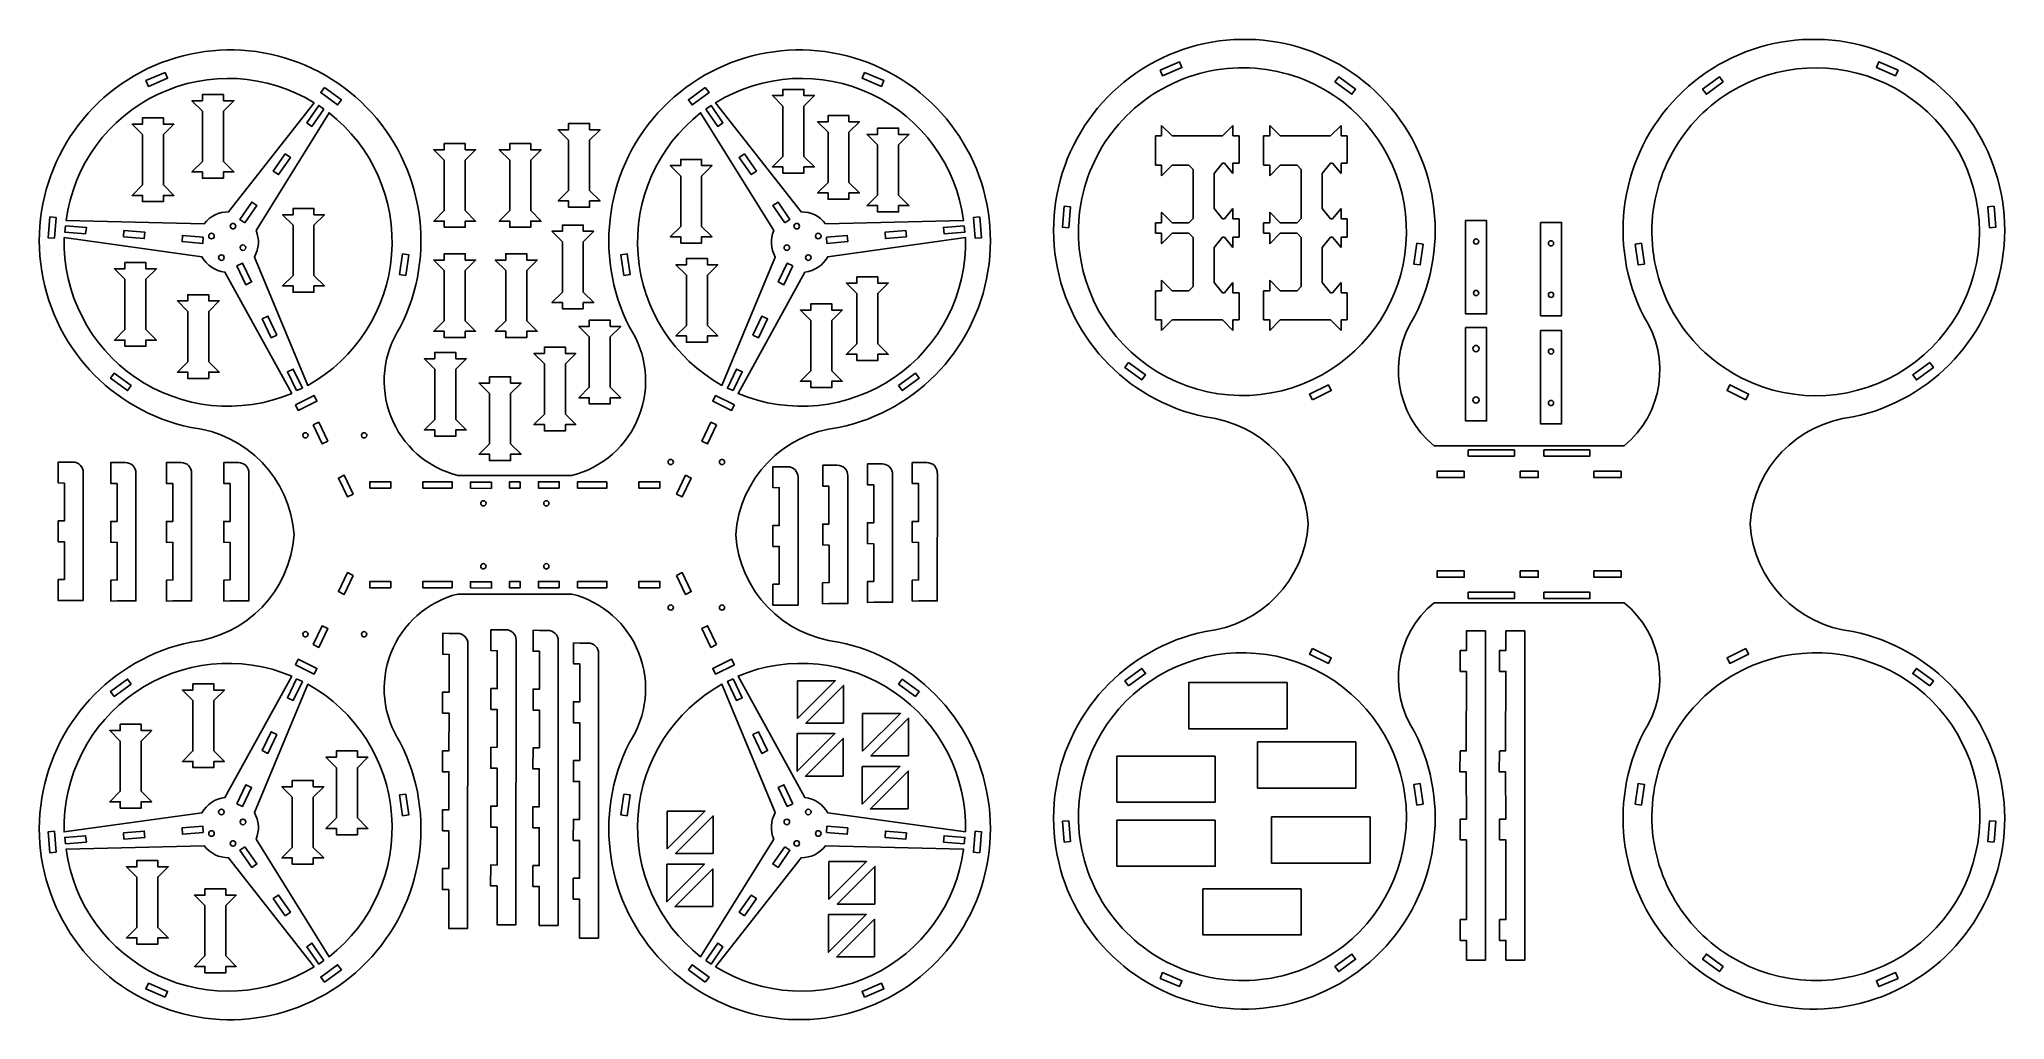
# Model space of a CAD drawing. Header units: millimetres. Extents: x 10247 to 11186, y 4990 to 5458.
import ezdxf

# ---------------------------------------------------------------- set-up
doc = ezdxf.new("R2010")
doc.units = ezdxf.units.MM

msp = doc.modelspace()

# ---------------------------------------------------------------- linework, layer by layer
for p, q in [((10783.41, 5411.64), (10783.41, 5416.64)), ((10783.41, 5416.64), (10788.41, 5411.64)), ((10817.41, 5416.64), (10812.41, 5411.64)), ((10817.41, 5411.64), (10817.41, 5416.64)), ((10835.07, 5411.64), (10835.07, 5416.64)), ((10835.07, 5416.64), (10840.07, 5411.64)), ((10869.07, 5416.64), (10864.07, 5411.64)), ((10869.07, 5411.64), (10869.07, 5416.64)), ((10780.41, 5397.68), (10780.41, 5411.64)), ((10780.41, 5411.64), (10780.41, 5398.68)), ((10780.41, 5411.64), (10783.41, 5411.64)), ((10788.41, 5411.64), (10812.41, 5411.64)), ((10817.41, 5411.64), (10820.41, 5411.64)), ((10820.41, 5411.64), (10820.41, 5398.68)), ((10832.07, 5397.68), (10832.07, 5411.64)), ((10832.07, 5411.64), (10832.07, 5398.68)), ((10832.07, 5411.64), (10835.07, 5411.64)), ((10840.07, 5411.64), (10864.07, 5411.64)), ((10869.07, 5411.64), (10872.07, 5411.64)), ((10872.07, 5411.64), (10872.07, 5398.68)), ((10780.41, 5397.68), (10783.41, 5397.68)), ((10783.41, 5397.68), (10783.41, 5392.68)), ((10783.41, 5392.68), (10788.41, 5397.68)), ((10796.41, 5397.68), (10788.41, 5397.68)), ((10798.41, 5395.68), (10796.41, 5397.68)), ((10812.41, 5398.68), (10808.46, 5393.73)), ((10812.41, 5398.68), (10813.41, 5398.68)), ((10817.41, 5393.68), (10813.41, 5398.68)), ((10817.41, 5398.68), (10820.41, 5398.68)), ((10817.41, 5398.68), (10817.41, 5393.68)), ((10832.07, 5397.68), (10835.07, 5397.68)), ((10835.07, 5397.68), (10835.07, 5392.68)), ((10835.07, 5392.68), (10840.07, 5397.68)), ((10848.07, 5397.68), (10840.07, 5397.68)), ((10850.07, 5395.68), (10848.07, 5397.68)), ((10864.07, 5398.68), (10860.12, 5393.73)), ((10864.07, 5398.68), (10865.07, 5398.68)), ((10869.07, 5393.68), (10865.07, 5398.68)), ((10869.07, 5398.68), (10872.07, 5398.68)), ((10869.07, 5398.68), (10869.07, 5393.68)), ((10798.41, 5372.21), (10798.41, 5395.68)), ((10808.46, 5393.73), (10808.46, 5376.98)), ((10850.07, 5372.21), (10850.07, 5395.68)), ((10860.12, 5393.73), (10860.12, 5376.98)), ((10252.45, 5373.01), (10255.44, 5372.76)), ((10696.35, 5373.01), (10693.37, 5372.76)), ((10739.84, 5377.81), (10736.85, 5378.06)), ((10780.41, 5365.21), (10780.41, 5370.21)), ((10780.41, 5370.21), (10783.41, 5370.21)), ((10783.41, 5370.21), (10783.41, 5375.21)), ((10783.41, 5375.21), (10788.41, 5370.21)), ((10788.41, 5370.21), (10796.41, 5370.21)), ((10796.41, 5370.21), (10798.41, 5372.21)), ((10808.46, 5376.98), (10812.41, 5372.03)), ((10813.41, 5372.03), (10812.41, 5372.03)), ((10817.41, 5377.03), (10813.41, 5372.03)), ((10817.41, 5372.03), (10817.41, 5377.03)), ((10817.41, 5372.03), (10820.41, 5372.03)), ((10820.41, 5372.03), (10820.41, 5363.38)), ((10832.07, 5365.21), (10832.07, 5370.21)), ((10832.07, 5370.21), (10835.07, 5370.21)), ((10835.07, 5370.21), (10835.07, 5375.21)), ((10835.07, 5375.21), (10840.07, 5370.21)), ((10840.07, 5370.21), (10848.07, 5370.21)), ((10848.07, 5370.21), (10850.07, 5372.21)), ((10860.12, 5376.98), (10864.07, 5372.03)), ((10865.07, 5372.03), (10864.07, 5372.03)), ((10869.07, 5377.03), (10865.07, 5372.03)), ((10869.07, 5372.03), (10869.07, 5377.03)), ((10869.07, 5372.03), (10872.07, 5372.03)), ((10872.07, 5372.03), (10872.07, 5363.38)), ((11180.76, 5378.06), (11177.77, 5377.81)), ((10780.41, 5365.21), (10783.41, 5365.21)), ((10783.41, 5365.21), (10783.41, 5360.21)), ((10783.41, 5360.21), (10788.41, 5365.21)), ((10796.41, 5365.21), (10788.41, 5365.21)), ((10798.41, 5363.21), (10796.41, 5365.21)), ((10798.41, 5339.73), (10798.41, 5363.21)), ((10798.41, 5363.21), (10798.41, 5363.21)), ((10798.41, 5363.21), (10798.41, 5363.21)), ((10812.41, 5363.38), (10808.46, 5358.43)), ((10812.41, 5363.38), (10813.41, 5363.38)), ((10817.41, 5358.38), (10813.41, 5363.38)), ((10817.41, 5363.38), (10820.41, 5363.38)), ((10817.41, 5363.38), (10817.41, 5358.38)), ((10832.07, 5365.21), (10835.07, 5365.21)), ((10835.07, 5365.21), (10835.07, 5360.21)), ((10835.07, 5360.21), (10840.07, 5365.21)), ((10848.07, 5365.21), (10840.07, 5365.21)), ((10850.07, 5363.21), (10848.07, 5365.21)), ((10850.07, 5339.73), (10850.07, 5363.21)), ((10850.07, 5363.21), (10850.07, 5363.21)), ((10850.07, 5363.21), (10850.07, 5363.21)), ((10864.07, 5363.38), (10860.12, 5358.43)), ((10864.07, 5363.38), (10865.07, 5363.38)), ((10869.07, 5358.38), (10865.07, 5363.38)), ((10869.07, 5363.38), (10872.07, 5363.38)), ((10869.07, 5363.38), (10869.07, 5358.38)), ((10808.46, 5358.43), (10808.46, 5341.68)), ((10860.12, 5358.43), (10860.12, 5341.68)), ((10783.41, 5337.73), (10783.41, 5342.73)), ((10783.41, 5342.73), (10788.41, 5337.73)), ((10808.46, 5341.68), (10812.41, 5336.73)), ((10817.41, 5341.73), (10813.41, 5336.73)), ((10817.41, 5336.73), (10817.41, 5341.73)), ((10835.07, 5337.73), (10835.07, 5342.73)), ((10835.07, 5342.73), (10840.07, 5337.73)), ((10860.12, 5341.68), (10864.07, 5336.73)), ((10869.07, 5341.73), (10865.07, 5336.73)), ((10869.07, 5336.73), (10869.07, 5341.73)), ((10780.41, 5336.73), (10780.41, 5337.73)), ((10780.41, 5337.73), (10783.41, 5337.73)), ((10780.41, 5323.77), (10780.41, 5336.73)), ((10788.41, 5337.73), (10796.41, 5337.73)), ((10796.41, 5337.73), (10798.41, 5339.73)), ((10813.41, 5336.73), (10812.41, 5336.73)), ((10817.41, 5336.73), (10820.41, 5336.73)), ((10820.41, 5336.73), (10820.41, 5323.77)), ((10832.07, 5336.73), (10832.07, 5337.73)), ((10832.07, 5337.73), (10835.07, 5337.73)), ((10832.07, 5323.77), (10832.07, 5336.73)), ((10840.07, 5337.73), (10848.07, 5337.73)), ((10848.07, 5337.73), (10850.07, 5339.73)), ((10865.07, 5336.73), (10864.07, 5336.73)), ((10869.07, 5336.73), (10872.07, 5336.73)), ((10872.07, 5336.73), (10872.07, 5323.77)), ((10780.41, 5323.77), (10783.41, 5323.77)), ((10783.41, 5323.77), (10783.41, 5318.77)), ((10783.41, 5318.77), (10788.41, 5323.77)), ((10812.41, 5323.77), (10788.41, 5323.77)), ((10817.41, 5318.77), (10812.41, 5323.77)), ((10817.41, 5323.77), (10820.41, 5323.77)), ((10817.41, 5323.77), (10817.41, 5318.77)), ((10832.07, 5323.77), (10835.07, 5323.77)), ((10835.07, 5323.77), (10835.07, 5318.77)), ((10835.07, 5318.77), (10840.07, 5323.77)), ((10864.07, 5323.77), (10840.07, 5323.77)), ((10869.07, 5318.77), (10864.07, 5323.77)), ((10869.07, 5323.77), (10872.07, 5323.77)), ((10869.07, 5323.77), (10869.07, 5318.77)), ((10533.75, 5243.5), (10533.75, 5243.5)), ((10927.94, 5203.96), (10914.98, 5203.96)), ((10914.98, 5203.96), (10914.98, 5200.96)), ((10914.98, 5203.96), (10927.94, 5203.96)), ((10914.98, 5200.96), (10927.94, 5200.96)), ((10927.94, 5203.96), (10927.94, 5200.96)), ((10447.33, 5192.91), (10447.33, 5192.91)), ((10533.75, 5195.91), (10533.75, 5195.91)), ((10252.45, 5069.4), (10255.44, 5069.65)), ((10696.35, 5069.4), (10693.37, 5069.65)), ((10736.85, 5074.45), (10739.84, 5074.71)), ((11180.76, 5074.45), (11177.77, 5074.71)), ((10926, 5037.49), (10926, 5037.49)), ((10944.8, 5037.49), (10944.8, 5037.49))]:
    msp.add_line(p, q)
for points in [[(10913.49, 5188.76, 0.383378), (10904.15, 5127.15, -2.952007), (10804.28, 5175.06, 0.363445), (10853.42, 5226.26, 0.363445), (10804.28, 5277.46, -2.952007), (10904.15, 5325.37, 0.383378), (10913.49, 5263.76), (10929.86, 5263.76), (11004.33, 5263.76, 0.383378), (11013.67, 5325.37, -2.952054), (11113.54, 5277.46, 0.363439), (11064.4, 5226.26, 0.363439), (11113.54, 5175.06, -2.952054), (11013.67, 5127.15, 0.383378), (11004.33, 5188.76)], [(10268.4, 5250.92, 0.428458), (10263.4, 5255.92), (10259.4, 5255.92), (10256.4, 5255.95), (10256.4, 5245.95), (10259.41, 5245.92), (10259.41, 5227.83), (10256.4, 5227.86), (10256.4, 5217.86), (10259.45, 5217.83), (10259.45, 5199.87), (10256.4, 5199.78), (10256.4, 5189.78), (10259.4, 5189.87), (10268.4, 5189.87), (10268.4, 5250.92)], [(10293.52, 5250.66, 0.428458), (10288.52, 5255.66), (10284.52, 5255.66), (10281.52, 5255.7), (10281.52, 5245.7), (10284.53, 5245.66), (10284.53, 5227.58), (10281.52, 5227.61), (10281.52, 5217.61), (10284.57, 5217.58), (10284.57, 5199.62), (10281.52, 5199.53), (10281.52, 5189.53), (10284.52, 5189.62), (10293.52, 5189.62), (10293.52, 5250.66)], [(10320.12, 5250.66, 0.428458), (10315.12, 5255.66), (10311.12, 5255.66), (10308.12, 5255.7), (10308.12, 5245.7), (10311.13, 5245.66), (10311.13, 5227.58), (10308.12, 5227.61), (10308.12, 5217.61), (10311.17, 5217.58), (10311.17, 5199.62), (10308.12, 5199.53), (10308.12, 5189.53), (10311.11, 5189.62), (10320.11, 5189.62), (10320.12, 5250.66)], [(10347.45, 5250.66, 0.428458), (10342.46, 5255.66), (10338.46, 5255.66), (10335.46, 5255.7), (10335.46, 5245.7), (10338.46, 5245.66), (10338.46, 5227.58), (10335.45, 5227.61), (10335.45, 5217.61), (10338.51, 5217.58), (10338.51, 5199.62), (10335.45, 5199.53), (10335.45, 5189.53), (10338.45, 5189.62), (10347.45, 5189.62), (10347.46, 5250.66)], [(10609.73, 5248.7, 0.428458), (10604.73, 5253.7), (10600.73, 5253.7), (10597.73, 5253.73), (10597.73, 5243.73), (10600.74, 5243.7), (10600.74, 5225.62), (10597.73, 5225.65), (10597.73, 5215.65), (10600.78, 5215.62), (10600.78, 5197.65), (10597.73, 5197.56), (10597.73, 5187.56), (10600.73, 5187.65), (10609.73, 5187.65), (10609.73, 5248.7)], [(10633.5, 5249.4, 0.428458), (10628.51, 5254.4), (10624.51, 5254.4), (10621.51, 5254.43), (10621.51, 5244.43), (10624.52, 5244.4), (10624.52, 5226.32), (10621.51, 5226.35), (10621.51, 5216.35), (10624.56, 5216.32), (10624.56, 5198.35), (10621.5, 5198.26), (10621.5, 5188.26), (10624.5, 5188.35), (10633.5, 5188.35), (10633.51, 5249.4)], [(10654.87, 5250.03, 0.428458), (10649.87, 5255.03), (10645.87, 5255.03), (10642.87, 5255.06), (10642.87, 5245.06), (10645.88, 5245.03), (10645.88, 5226.95), (10642.87, 5226.98), (10642.87, 5216.98), (10645.92, 5216.95), (10645.92, 5198.98), (10642.87, 5198.89), (10642.87, 5188.89), (10645.87, 5188.98), (10654.87, 5188.98), (10654.87, 5250.03)], [(10676.27, 5250.66, 0.428458), (10671.28, 5255.66), (10667.28, 5255.66), (10664.28, 5255.7), (10664.28, 5245.7), (10667.29, 5245.66), (10667.29, 5227.58), (10664.28, 5227.61), (10664.28, 5217.61), (10667.33, 5217.58), (10667.33, 5199.62), (10664.27, 5199.53), (10664.27, 5189.53), (10667.27, 5189.62), (10676.27, 5189.62), (10676.28, 5250.66)], [(10367.92, 5153.72, 0.544627), (10259.25, 5079.29), (10325.04, 5088.44, -0.242245), (10336.02, 5095.73), (10367.92, 5153.72)], [(10378.64, 5014.92, -0.543282), (10260.17, 5071.07), (10326.18, 5072.66, 0.236392), (10337.8, 5067.01), (10378.64, 5014.92)]]:
    msp.add_lwpolyline(points, format="xyb")
for points in [[(10501.69, 5192.91), (10501.69, 5192.91, -0.51627), (10529.27, 5122.09, 2.952054), (10629.14, 5170.01, -0.363439), (10580, 5221.2, -0.363439), (10629.14, 5272.4, 2.952054), (10529.27, 5320.31, -0.51627), (10501.69, 5249.5), (10501.69, 5249.5), (10447.33, 5249.5), (10447.33, 5249.5, -0.51627), (10419.75, 5320.31, 2.952007), (10319.87, 5272.4, -0.363445), (10369.02, 5221.2, -0.363445), (10319.87, 5170.01, 2.952007), (10419.75, 5122.09, -0.51627), (10447.33, 5192.91)], [(10378.64, 5427.49, 0.543282), (10260.17, 5371.34), (10326.18, 5369.74, -0.236392), (10337.8, 5375.4)], [(10622.83, 5369.74), (10688.84, 5371.34, 0.543282), (10570.37, 5427.49), (10611.21, 5375.4, -0.236392)], [(10743.65, 5368.17, 0.581675), (10860.01, 5297.61, 0.537233), (10870.18, 5427.74, 0.612577)], [(11065.49, 5293.74, 0.581238), (11173.25, 5376.4, 0.543282), (11054.78, 5432.54, 0.6103)], [(10350.9, 5366.56), (10385.78, 5422.69, -0.537233), (10375.61, 5292.56), (10350.12, 5353.84, 0.233107)], [(10598.11, 5366.56), (10563.23, 5422.69, 0.537233), (10573.4, 5292.56), (10598.89, 5353.84, -0.233107)], [(10367.92, 5288.69, -0.544627), (10259.25, 5363.11), (10325.04, 5353.97, 0.242245), (10336.02, 5346.67)], [(10612.99, 5346.67, 0.242245), (10623.97, 5353.97), (10689.76, 5363.11, -0.544627), (10581.09, 5288.69)], [(10852.33, 5158.77, 0.544627), (10743.65, 5084.35, 0.612577), (10870.18, 5024.78, 0.572226)], [(11054.78, 5019.97, 0.57623), (11174.17, 5084.35, 0.544627), (11065.49, 5158.77, 0.6103)], [(10689.76, 5079.29), (10623.97, 5088.44, 0.242245), (10612.99, 5095.73), (10581.09, 5153.72, -0.544627)], [(10375.61, 5149.85), (10350.12, 5088.57, -0.233107), (10350.9, 5075.85), (10385.78, 5019.72, 0.537233)], [(10598.89, 5088.57), (10573.4, 5149.85, 0.537233), (10563.23, 5019.72), (10598.11, 5075.85, -0.233107)], [(10570.37, 5014.92), (10611.21, 5067.01, 0.236392), (10622.83, 5072.66), (10688.84, 5071.07, -0.543282)]]:
    msp.add_lwpolyline(points, format="xyb", close=True)
for points in [[(10782.69, 5443.13), (10791.9, 5447.04), (10793.07, 5444.28), (10783.86, 5440.37)], [(11135.13, 5443.13), (11125.93, 5447.04), (11124.75, 5444.28), (11133.96, 5440.37)], [(10307.49, 5441.99), (10308.66, 5439.22), (10299.46, 5435.32), (10298.29, 5438.08)], [(10641.52, 5441.99), (10640.35, 5439.22), (10649.55, 5435.32), (10650.73, 5438.08)], [(10866.19, 5437.42), (10867.95, 5439.85), (10876.04, 5433.96), (10874.27, 5431.53)], [(11051.64, 5437.42), (11049.87, 5439.85), (11041.79, 5433.96), (11043.55, 5431.53)], [(10325.29, 5423.44), (10320.29, 5428.44), (10325.29, 5428.44), (10325.29, 5431.44), (10335.29, 5431.44), (10335.29, 5428.44), (10340.29, 5428.44), (10335.29, 5423.44), (10335.29, 5399.44), (10340.29, 5394.44), (10335.29, 5394.44), (10335.29, 5391.44), (10325.29, 5391.44), (10325.29, 5394.44), (10320.29, 5394.44), (10325.29, 5399.44)], [(10383.23, 5424.43), (10377.58, 5416.18), (10375.12, 5417.99), (10380.82, 5426.21)], [(10383.55, 5434.79), (10391.63, 5428.9), (10389.86, 5426.48), (10381.78, 5432.37)], [(10565.46, 5434.79), (10557.38, 5428.9), (10559.15, 5426.48), (10567.23, 5432.37)], [(10565.78, 5424.43), (10571.43, 5416.18), (10573.89, 5417.99), (10568.19, 5426.21)], [(10602.54, 5425.89), (10597.54, 5430.89), (10602.54, 5430.89), (10602.54, 5433.89), (10612.54, 5433.89), (10612.54, 5430.89), (10617.54, 5430.89), (10612.54, 5425.89), (10612.54, 5401.89), (10617.54, 5396.89), (10612.54, 5396.89), (10612.54, 5393.89), (10602.54, 5393.89), (10602.54, 5396.89), (10597.54, 5396.89), (10602.54, 5401.89)], [(10296.66, 5412.27), (10291.66, 5417.27), (10296.66, 5417.27), (10296.66, 5420.27), (10306.66, 5420.27), (10306.66, 5417.27), (10311.66, 5417.27), (10306.66, 5412.27), (10306.66, 5388.27), (10311.66, 5383.27), (10306.66, 5383.27), (10306.66, 5380.27), (10296.66, 5380.27), (10296.66, 5383.27), (10291.66, 5383.27), (10296.66, 5388.27)], [(10500.19, 5409.62), (10495.19, 5414.62), (10500.19, 5414.62), (10500.19, 5417.62), (10510.19, 5417.62), (10510.19, 5414.62), (10515.19, 5414.62), (10510.19, 5409.62), (10510.19, 5385.62), (10515.19, 5380.62), (10510.19, 5380.62), (10510.19, 5377.62), (10500.19, 5377.62), (10500.19, 5380.62), (10495.19, 5380.62), (10500.19, 5385.62)], [(10624.06, 5413.41), (10619.06, 5418.41), (10624.06, 5418.41), (10624.06, 5421.41), (10634.06, 5421.41), (10634.06, 5418.41), (10639.06, 5418.41), (10634.06, 5413.41), (10634.06, 5389.41), (10639.06, 5384.41), (10634.06, 5384.41), (10634.06, 5381.41), (10624.06, 5381.41), (10624.06, 5384.41), (10619.06, 5384.41), (10624.06, 5389.41)], [(10440.78, 5400.02), (10435.78, 5405.02), (10440.78, 5405.02), (10440.78, 5408.02), (10450.78, 5408.02), (10450.78, 5405.02), (10455.78, 5405.02), (10450.78, 5400.02), (10450.78, 5376.02), (10455.78, 5371.02), (10450.78, 5371.02), (10450.78, 5368.02), (10440.78, 5368.02), (10440.78, 5371.02), (10435.78, 5371.02), (10440.78, 5376.02)], [(10472.06, 5400.02), (10467.06, 5405.02), (10472.06, 5405.02), (10472.06, 5408.02), (10482.06, 5408.02), (10482.06, 5405.02), (10487.06, 5405.02), (10482.06, 5400.02), (10482.06, 5376.02), (10487.06, 5371.02), (10482.06, 5371.02), (10482.06, 5368.02), (10472.06, 5368.02), (10472.06, 5371.02), (10467.06, 5371.02), (10472.06, 5376.02)], [(10647.73, 5407.39), (10642.73, 5412.39), (10647.73, 5412.39), (10647.73, 5415.39), (10657.73, 5415.39), (10657.73, 5412.39), (10662.73, 5412.39), (10657.73, 5407.39), (10657.73, 5383.39), (10662.73, 5378.39), (10657.73, 5378.39), (10657.73, 5375.39), (10647.73, 5375.39), (10647.73, 5378.39), (10642.73, 5378.39), (10647.73, 5383.39)], [(10364.82, 5403.13), (10367.33, 5401.42), (10361.62, 5393.21), (10359.12, 5394.91)], [(10553.71, 5392.48), (10548.71, 5397.48), (10553.71, 5397.48), (10553.71, 5400.48), (10563.71, 5400.48), (10563.71, 5397.48), (10568.71, 5397.48), (10563.71, 5392.48), (10563.71, 5368.48), (10568.71, 5363.48), (10563.71, 5363.48), (10563.71, 5360.48), (10553.71, 5360.48), (10553.71, 5363.48), (10548.71, 5363.48), (10553.71, 5368.48)], [(10584.19, 5403.13), (10581.68, 5401.42), (10587.39, 5393.21), (10589.89, 5394.91)], [(10345.6, 5370.15), (10351.31, 5378.36), (10348.82, 5380.05), (10343.12, 5371.83)], [(10603.41, 5370.15), (10597.7, 5378.36), (10600.19, 5380.05), (10605.89, 5371.83)], [(10368.57, 5369.02), (10363.57, 5374.02), (10368.57, 5374.02), (10368.57, 5377.02), (10378.57, 5377.02), (10378.57, 5374.02), (10383.57, 5374.02), (10378.57, 5369.02), (10378.57, 5345.02), (10383.57, 5340.02), (10378.57, 5340.02), (10378.57, 5337.02), (10368.57, 5337.02), (10368.57, 5340.02), (10363.57, 5340.02), (10368.57, 5345.02)], [(10928.58, 5371.23), (10938.58, 5371.23), (10938.58, 5326.64), (10928.58, 5326.64)], [(10964.38, 5370.37), (10974.38, 5370.37), (10974.38, 5325.78), (10964.38, 5325.78)], [(10259.88, 5368.72), (10269.85, 5367.96), (10269.51, 5364.92), (10259.54, 5365.74)], [(10287.53, 5363.46), (10287.75, 5366.48), (10297.72, 5365.66), (10297.5, 5362.64)], [(10325.71, 5363.35), (10315.74, 5364.18), (10315.53, 5361.17), (10325.49, 5360.36)], [(10497.19, 5361.11), (10492.19, 5366.11), (10497.19, 5366.11), (10497.19, 5369.11), (10507.19, 5369.11), (10507.19, 5366.11), (10512.19, 5366.11), (10507.19, 5361.11), (10507.19, 5337.11), (10512.19, 5332.11), (10507.19, 5332.11), (10507.19, 5329.11), (10497.19, 5329.11), (10497.19, 5332.11), (10492.19, 5332.11), (10497.19, 5337.11)], [(10623.31, 5363.35), (10633.27, 5364.18), (10633.49, 5361.17), (10623.52, 5360.36)], [(10661.48, 5363.46), (10661.26, 5366.48), (10651.29, 5365.66), (10651.51, 5362.64)], [(10689.14, 5368.72), (10679.16, 5367.96), (10679.5, 5364.92), (10689.47, 5365.74)], [(10908.25, 5359.98), (10906.85, 5350.08), (10903.88, 5350.5), (10905.28, 5360.4)], [(11009.57, 5359.98), (11010.97, 5350.08), (11013.94, 5350.5), (11012.54, 5360.4)], [(10288.29, 5343.21), (10283.29, 5348.21), (10288.29, 5348.21), (10288.29, 5351.21), (10298.29, 5351.21), (10298.29, 5348.21), (10303.29, 5348.21), (10298.29, 5343.21), (10298.29, 5319.21), (10303.29, 5314.21), (10298.29, 5314.21), (10298.29, 5311.21), (10288.29, 5311.21), (10288.29, 5314.21), (10283.29, 5314.21), (10288.29, 5319.21)], [(10341.71, 5349.61), (10346.03, 5340.59), (10348.73, 5341.92), (10344.41, 5350.94)], [(10422.45, 5345.03), (10419.48, 5345.45), (10420.87, 5355.35), (10423.84, 5354.93)], [(10440.78, 5347.4), (10435.78, 5352.4), (10440.78, 5352.4), (10440.78, 5355.4), (10450.78, 5355.4), (10450.78, 5352.4), (10455.78, 5352.4), (10450.78, 5347.4), (10450.78, 5323.4), (10455.78, 5318.4), (10450.78, 5318.4), (10450.78, 5315.4), (10440.78, 5315.4), (10440.78, 5318.4), (10435.78, 5318.4), (10440.78, 5323.4)], [(10470.16, 5347.4), (10465.16, 5352.4), (10470.16, 5352.4), (10470.16, 5355.4), (10480.16, 5355.4), (10480.16, 5352.4), (10485.16, 5352.4), (10480.16, 5347.4), (10480.16, 5323.4), (10485.16, 5318.4), (10480.16, 5318.4), (10480.16, 5315.4), (10470.16, 5315.4), (10470.16, 5318.4), (10465.16, 5318.4), (10470.16, 5323.4)], [(10526.56, 5345.03), (10529.53, 5345.45), (10528.14, 5355.35), (10525.17, 5354.93)], [(10556.43, 5345.13), (10551.43, 5350.13), (10556.43, 5350.13), (10556.43, 5353.13), (10566.43, 5353.13), (10566.43, 5350.13), (10571.43, 5350.13), (10566.43, 5345.13), (10566.43, 5321.13), (10571.43, 5316.13), (10566.43, 5316.13), (10566.43, 5313.13), (10556.43, 5313.13), (10556.43, 5316.13), (10551.43, 5316.13), (10556.43, 5321.13)], [(10607.3, 5349.61), (10602.98, 5340.59), (10600.28, 5341.92), (10604.6, 5350.94)], [(10637.83, 5336.42), (10632.83, 5341.42), (10637.83, 5341.42), (10637.83, 5344.42), (10647.83, 5344.42), (10647.83, 5341.42), (10652.83, 5341.42), (10647.83, 5336.42), (10647.83, 5312.42), (10652.83, 5307.42), (10647.83, 5307.42), (10647.83, 5304.42), (10637.83, 5304.42), (10637.83, 5307.42), (10632.83, 5307.42), (10637.83, 5312.42)], [(10318.31, 5327.86), (10313.31, 5332.86), (10318.31, 5332.86), (10318.31, 5335.86), (10328.31, 5335.86), (10328.31, 5332.86), (10333.31, 5332.86), (10328.31, 5327.86), (10328.31, 5303.86), (10333.31, 5298.86), (10328.31, 5298.86), (10328.31, 5295.86), (10318.31, 5295.86), (10318.31, 5298.86), (10313.31, 5298.86), (10318.31, 5303.86)], [(10360.87, 5316.6), (10358.15, 5315.26), (10353.83, 5324.28), (10356.55, 5325.61)], [(10510.06, 5315.68), (10505.06, 5320.68), (10510.06, 5320.68), (10510.06, 5323.68), (10520.06, 5323.68), (10520.06, 5320.68), (10525.06, 5320.68), (10520.06, 5315.68), (10520.06, 5291.68), (10525.06, 5286.68), (10520.06, 5286.68), (10520.06, 5283.68), (10510.06, 5283.68), (10510.06, 5286.68), (10505.06, 5286.68), (10510.06, 5291.68)], [(10588.14, 5316.6), (10590.86, 5315.26), (10595.18, 5324.28), (10592.46, 5325.61)], [(10615.88, 5323.52), (10610.88, 5328.52), (10615.88, 5328.52), (10615.88, 5331.52), (10625.88, 5331.52), (10625.88, 5328.52), (10630.88, 5328.52), (10625.88, 5323.52), (10625.88, 5299.52), (10630.88, 5294.52), (10625.88, 5294.52), (10625.88, 5291.52), (10615.88, 5291.52), (10615.88, 5294.52), (10610.88, 5294.52), (10615.88, 5299.52)], [(10928.58, 5320.13), (10938.58, 5320.13), (10938.58, 5275.54), (10928.58, 5275.54)], [(10964.38, 5318.74), (10974.38, 5318.74), (10974.38, 5274.15), (10964.38, 5274.15)], [(10436.28, 5300.25), (10431.28, 5305.25), (10436.28, 5305.25), (10436.28, 5308.25), (10446.28, 5308.25), (10446.28, 5305.25), (10451.28, 5305.25), (10446.28, 5300.25), (10446.28, 5276.25), (10451.28, 5271.25), (10446.28, 5271.25), (10446.28, 5268.25), (10436.28, 5268.25), (10436.28, 5271.25), (10431.28, 5271.25), (10436.28, 5276.25)], [(10488.61, 5302.82), (10483.61, 5307.82), (10488.61, 5307.82), (10488.61, 5310.82), (10498.61, 5310.82), (10498.61, 5307.82), (10503.61, 5307.82), (10498.61, 5302.82), (10498.61, 5278.82), (10503.61, 5273.82), (10498.61, 5273.82), (10498.61, 5270.82), (10488.61, 5270.82), (10488.61, 5273.82), (10483.61, 5273.82), (10488.61, 5278.82)], [(10767.62, 5303.45), (10775.7, 5297.57), (10773.93, 5295.14), (10765.85, 5301.03)], [(11150.21, 5303.45), (11142.12, 5297.57), (11143.89, 5295.14), (11151.97, 5301.03)], [(10291.29, 5292.51), (10289.53, 5290.09), (10281.44, 5295.97), (10283.21, 5298.4)], [(10370.28, 5290.06), (10365.9, 5299.05), (10368.69, 5300.29), (10373.02, 5291.27)], [(10462.44, 5288.67), (10457.44, 5293.67), (10462.44, 5293.67), (10462.44, 5296.67), (10472.44, 5296.67), (10472.44, 5293.67), (10477.44, 5293.67), (10472.44, 5288.67), (10472.44, 5264.67), (10477.44, 5259.67), (10472.44, 5259.67), (10472.44, 5256.67), (10462.44, 5256.67), (10462.44, 5259.67), (10457.44, 5259.67), (10462.44, 5264.67)], [(10578.74, 5290.06), (10583.11, 5299.05), (10580.32, 5300.29), (10575.99, 5291.27)], [(10657.72, 5292.51), (10659.48, 5290.09), (10667.57, 5295.97), (10665.8, 5298.4)], [(10369.69, 5283.3), (10378.66, 5287.71), (10379.98, 5285.02), (10371.01, 5280.61)], [(10579.33, 5283.3), (10570.35, 5287.71), (10569.03, 5285.02), (10578, 5280.61)], [(10855.42, 5285.67), (10854.09, 5288.36), (10863.07, 5292.77), (10864.39, 5290.08)], [(11062.41, 5285.67), (11063.73, 5288.36), (11054.76, 5292.77), (11053.43, 5290.08)], [(10378.15, 5273.64), (10382.46, 5264.62), (10385.16, 5265.95), (10380.84, 5274.97)], [(10570.87, 5273.64), (10566.55, 5264.62), (10563.85, 5265.95), (10568.17, 5274.97)], [(10951.86, 5261.76), (10951.86, 5258.76), (10929.86, 5258.76), (10929.86, 5261.76)], [(10987.96, 5261.76), (10987.96, 5258.76), (10965.96, 5258.76), (10965.96, 5261.76)], [(10397.31, 5240.63), (10394.58, 5239.29), (10390.27, 5248.31), (10392.98, 5249.64)], [(10551.71, 5240.63), (10554.43, 5239.29), (10558.75, 5248.31), (10556.03, 5249.64)], [(10927.94, 5251.55), (10927.94, 5248.55), (10927.94, 5248.55), (10914.98, 5248.55), (10914.98, 5251.55)], [(10954.59, 5251.55), (10954.59, 5248.55), (10963.24, 5248.55), (10963.24, 5251.55)], [(10415.26, 5243.5), (10415.26, 5246.5), (10405.26, 5246.5), (10405.26, 5243.5)], [(10444.53, 5243.5), (10444.53, 5246.5), (10430.57, 5246.5), (10430.57, 5243.5), (10438.53, 5243.5)], [(10477.01, 5246.5), (10477.01, 5243.5), (10472.01, 5243.5), (10472.01, 5246.5)], [(10495.74, 5243.5), (10495.74, 5246.5), (10485.74, 5246.5), (10485.74, 5243.5)], [(10518.44, 5246.5), (10504.48, 5246.5), (10504.48, 5243.5), (10510.48, 5243.5), (10518.44, 5243.5)], [(10543.75, 5243.5), (10543.75, 5246.5), (10533.75, 5246.5), (10533.75, 5243.5)], [(10397.31, 5201.78), (10394.58, 5203.12), (10390.27, 5194.1), (10392.98, 5192.76)], [(10551.71, 5201.78), (10554.43, 5203.12), (10558.75, 5194.1), (10556.03, 5192.76)], [(10914.98, 5200.96), (10927.94, 5200.96), (10927.94, 5200.96), (10914.98, 5200.96), (10914.98, 5203.96)], [(10954.59, 5203.96), (10954.59, 5200.96), (10963.24, 5200.96), (10963.24, 5203.96)], [(10989.89, 5203.96), (10989.89, 5200.96), (11002.85, 5200.96), (11002.85, 5203.96)], [(10415.26, 5195.91), (10415.26, 5198.91), (10405.26, 5198.91), (10405.26, 5195.91)], [(10430.57, 5195.91), (10444.53, 5195.91), (10444.53, 5198.91), (10438.53, 5198.91), (10430.57, 5198.91)], [(10477.01, 5195.91), (10477.01, 5198.91), (10472.01, 5198.91), (10472.01, 5195.91)], [(10495.74, 5195.91), (10495.74, 5198.91), (10485.74, 5198.91), (10485.74, 5195.91)], [(10504.48, 5198.91), (10504.48, 5195.91), (10518.44, 5195.91), (10518.44, 5198.91), (10510.48, 5198.91)], [(10543.75, 5195.91), (10543.75, 5198.91), (10533.75, 5198.91), (10533.75, 5195.91)], [(10951.86, 5193.76), (10951.86, 5190.76), (10929.86, 5190.76), (10929.86, 5193.76)], [(10987.96, 5193.76), (10987.96, 5190.76), (10965.96, 5190.76), (10965.96, 5193.76)], [(10378.15, 5168.77), (10382.46, 5177.79), (10385.16, 5176.46), (10380.84, 5167.44)], [(10570.87, 5168.77), (10566.55, 5177.79), (10563.85, 5176.46), (10568.17, 5167.44)], [(10855.42, 5166.85), (10854.09, 5164.16), (10863.07, 5159.75), (10864.39, 5162.44)], [(11062.41, 5166.85), (11063.73, 5164.16), (11054.76, 5159.75), (11053.43, 5162.44)], [(10369.69, 5159.1), (10378.66, 5154.69), (10379.98, 5157.38), (10371.01, 5161.8)], [(10579.33, 5159.1), (10570.35, 5154.69), (10569.03, 5157.38), (10578, 5161.8)], [(10767.62, 5149.06), (10775.7, 5154.95), (10773.93, 5157.37), (10765.85, 5151.49)], [(11150.21, 5149.06), (11142.12, 5154.95), (11143.89, 5157.37), (11151.97, 5151.49)], [(10291.29, 5149.89), (10289.53, 5152.32), (10281.44, 5146.43), (10283.21, 5144.01)], [(10320.76, 5142.03), (10315.76, 5147.03), (10320.76, 5147.03), (10320.76, 5150.03), (10330.76, 5150.03), (10330.76, 5147.03), (10335.76, 5147.03), (10330.76, 5142.03), (10330.76, 5118.03), (10335.76, 5113.03), (10330.76, 5113.03), (10330.76, 5110.03), (10320.76, 5110.03), (10320.76, 5113.03), (10315.76, 5113.03), (10320.76, 5118.03)], [(10370.28, 5152.35), (10365.9, 5143.36), (10368.69, 5142.12), (10373.02, 5151.13)], [(10578.74, 5152.35), (10583.11, 5143.36), (10580.32, 5142.12), (10575.99, 5151.13)], [(10609.55, 5151.54), (10627.55, 5151.54), (10609.55, 5133.54)], [(10631.52, 5131.25), (10613.52, 5131.25), (10631.52, 5149.25)], [(10657.72, 5149.89), (10659.48, 5152.32), (10667.57, 5146.43), (10665.8, 5144.01)], [(10843.36, 5150.63), (10843.36, 5128.63), (10796.36, 5128.63), (10796.36, 5150.63)], [(10640.61, 5135.9), (10658.61, 5135.9), (10640.61, 5117.9)], [(10286.05, 5122.72), (10281.05, 5127.72), (10286.05, 5127.72), (10286.05, 5130.72), (10296.05, 5130.72), (10296.05, 5127.72), (10301.05, 5127.72), (10296.05, 5122.72), (10296.05, 5098.72), (10301.05, 5093.72), (10296.05, 5093.72), (10296.05, 5090.72), (10286.05, 5090.72), (10286.05, 5093.72), (10281.05, 5093.72), (10286.05, 5098.72)], [(10360.87, 5125.81), (10358.15, 5127.15), (10353.83, 5118.13), (10356.55, 5116.79)], [(10588.14, 5125.81), (10590.86, 5127.15), (10595.18, 5118.13), (10592.46, 5116.79)], [(10609.33, 5126.28), (10627.33, 5126.28), (10609.33, 5108.28)], [(10662.58, 5115.6), (10644.58, 5115.6), (10662.58, 5133.6)], [(10389.3, 5109.98), (10384.3, 5114.98), (10389.3, 5114.98), (10389.3, 5117.98), (10399.3, 5117.98), (10399.3, 5114.98), (10404.3, 5114.98), (10399.3, 5109.98), (10399.3, 5085.98), (10404.3, 5080.98), (10399.3, 5080.98), (10399.3, 5077.98), (10389.3, 5077.98), (10389.3, 5080.98), (10384.3, 5080.98), (10389.3, 5085.98)], [(10631.3, 5105.98), (10613.3, 5105.98), (10631.3, 5123.98)], [(10876.22, 5122.28), (10876.22, 5100.28), (10829.22, 5100.28), (10829.22, 5122.28)], [(10640.38, 5110.63), (10658.38, 5110.63), (10640.38, 5092.63)], [(10662.35, 5090.34), (10644.35, 5090.34), (10662.35, 5108.34)], [(10809.02, 5115.56), (10809.02, 5093.56), (10762.02, 5093.56), (10762.02, 5115.56)], [(10341.71, 5092.8), (10346.03, 5101.82), (10348.73, 5100.49), (10344.41, 5091.47)], [(10368.21, 5095.93), (10363.21, 5100.93), (10368.21, 5100.93), (10368.21, 5103.93), (10378.21, 5103.93), (10378.21, 5100.93), (10383.21, 5100.93), (10378.21, 5095.93), (10378.21, 5071.93), (10383.21, 5066.93), (10378.21, 5066.93), (10378.21, 5063.93), (10368.21, 5063.93), (10368.21, 5066.93), (10363.21, 5066.93), (10368.21, 5071.93)], [(10422.45, 5097.38), (10419.48, 5096.96), (10420.87, 5087.06), (10423.84, 5087.48)], [(10526.56, 5097.38), (10529.53, 5096.96), (10528.14, 5087.06), (10525.17, 5087.48)], [(10607.3, 5092.8), (10602.98, 5101.82), (10600.28, 5100.49), (10604.6, 5091.47)], [(10908.25, 5092.53), (10906.85, 5102.43), (10903.88, 5102.02), (10905.28, 5092.11)], [(11009.57, 5092.53), (11010.97, 5102.43), (11013.94, 5102.02), (11012.54, 5092.11)], [(10547.27, 5089.26), (10565.27, 5089.26), (10547.27, 5071.26)], [(10287.53, 5078.95), (10287.75, 5075.92), (10297.72, 5076.74), (10297.5, 5079.76)], [(10325.71, 5079.05), (10315.74, 5078.23), (10315.53, 5081.23), (10325.49, 5082.05)], [(10569.24, 5068.97), (10551.24, 5068.97), (10569.24, 5086.97)], [(10623.31, 5079.05), (10633.27, 5078.23), (10633.49, 5081.23), (10623.52, 5082.05)], [(10661.48, 5078.95), (10661.26, 5075.92), (10651.29, 5076.74), (10651.51, 5079.76)], [(10809.02, 5084.97), (10809.02, 5062.97), (10762.02, 5062.97), (10762.02, 5084.97)], [(10882.94, 5086.47), (10882.94, 5064.47), (10835.94, 5064.47), (10835.94, 5086.47)], [(10259.88, 5073.69), (10269.85, 5074.45), (10269.51, 5077.48), (10259.54, 5076.67)], [(10345.6, 5072.26), (10351.31, 5064.05), (10348.82, 5062.36), (10343.12, 5070.58)], [(10603.41, 5072.26), (10597.7, 5064.05), (10600.19, 5062.36), (10605.89, 5070.58)], [(10689.14, 5073.69), (10679.16, 5074.45), (10679.5, 5077.48), (10689.47, 5076.67)], [(10293.96, 5057.73), (10288.96, 5062.73), (10293.96, 5062.73), (10293.96, 5065.73), (10303.96, 5065.73), (10303.96, 5062.73), (10308.96, 5062.73), (10303.96, 5057.73), (10303.96, 5033.73), (10308.96, 5028.73), (10303.96, 5028.73), (10303.96, 5025.73), (10293.96, 5025.73), (10293.96, 5028.73), (10288.96, 5028.73), (10293.96, 5033.73)], [(10547.05, 5063.99), (10565.05, 5063.99), (10547.05, 5045.99)], [(10569.02, 5043.7), (10551.02, 5043.7), (10569.02, 5061.7)], [(10624.51, 5065.17), (10642.51, 5065.17), (10624.51, 5047.17)], [(10646.48, 5044.87), (10628.48, 5044.87), (10646.48, 5062.87)], [(10326.47, 5044.12), (10321.47, 5049.12), (10326.47, 5049.12), (10326.47, 5052.12), (10336.47, 5052.12), (10336.47, 5049.12), (10341.47, 5049.12), (10336.47, 5044.12), (10336.47, 5020.12), (10341.47, 5015.12), (10336.47, 5015.12), (10336.47, 5012.12), (10326.47, 5012.12), (10326.47, 5015.12), (10321.47, 5015.12), (10326.47, 5020.12)], [(10850.08, 5052.14), (10850.08, 5030.14), (10803.08, 5030.14), (10803.08, 5052.14)], [(10364.82, 5039.28), (10367.33, 5040.98), (10361.62, 5049.2), (10359.12, 5047.5)], [(10584.19, 5039.28), (10581.68, 5040.98), (10587.39, 5049.2), (10589.89, 5047.5)], [(10624.29, 5039.9), (10642.29, 5039.9), (10624.29, 5021.9)], [(10646.26, 5019.61), (10628.26, 5019.61), (10646.26, 5037.61)], [(10383.23, 5017.98), (10377.58, 5026.23), (10375.12, 5024.41), (10380.82, 5016.2)], [(10565.78, 5017.98), (10571.43, 5026.23), (10573.89, 5024.41), (10568.19, 5016.2)], [(10383.55, 5007.62), (10391.63, 5013.5), (10389.86, 5015.93), (10381.78, 5010.04)], [(10565.46, 5007.62), (10557.38, 5013.5), (10559.15, 5015.93), (10567.23, 5010.04)], [(10866.19, 5015.1), (10867.95, 5012.67), (10876.04, 5018.56), (10874.27, 5020.98)], [(11051.64, 5015.1), (11049.87, 5012.67), (11041.79, 5018.56), (11043.55, 5020.98)], [(10307.49, 5000.42), (10308.66, 5003.18), (10299.46, 5007.09), (10298.29, 5004.33)], [(10641.52, 5000.42), (10640.35, 5003.18), (10649.55, 5007.09), (10650.73, 5004.33)], [(10782.69, 5009.38), (10791.9, 5005.48), (10793.07, 5008.24), (10783.86, 5012.14)], [(11135.13, 5009.38), (11125.93, 5005.48), (11124.75, 5008.24), (11133.96, 5012.14)]]:
    msp.add_lwpolyline(points, close=True)
for points in [[(10255.44, 5372.76), (10254.59, 5362.79), (10251.6, 5363.05), (10252.45, 5373.01)], [(10693.58, 5372.76), (10694.42, 5362.79), (10697.41, 5363.05), (10696.57, 5373.01)], [(10739.84, 5377.81), (10739, 5367.85), (10736.01, 5368.1), (10736.85, 5378.06)], [(11177.98, 5377.81), (11178.83, 5367.85), (11181.82, 5368.1), (11180.97, 5378.06)], [(11002.85, 5248.55), (10989.89, 5248.55), (11002.85, 5248.55), (11002.85, 5251.55), (10989.89, 5251.55), (10989.89, 5248.55)], [(10453.27, 5243.5), (10453.27, 5243.5), (10463.27, 5243.37), (10463.27, 5246.37), (10453.27, 5246.37), (10453.27, 5243.5)], [(10453.27, 5195.91), (10453.27, 5195.91), (10463.27, 5195.78), (10463.27, 5198.78), (10453.27, 5198.78), (10453.27, 5195.91)], [(10913.49, 5188.76), (10929.86, 5188.76), (11004.33, 5188.76)], [(10447.29, 5174.12), (10443.06, 5174.12), (10440.06, 5174.16), (10440.04, 5164.16), (10443.05, 5164.12), (10443.05, 5146.04), (10440.02, 5146.07), (10440.01, 5136.07), (10443.05, 5136.04), (10443.04, 5118.08), (10439.99, 5117.99), (10439.98, 5107.99), (10442.98, 5108.08), (10442.96, 5089.87), (10439.96, 5089.9), (10439.95, 5079.9), (10442.96, 5079.87), (10442.95, 5061.79), (10439.93, 5061.82), (10439.91, 5051.82), (10442.95, 5051.79), (10442.95, 5033.24), (10451.95, 5033.24), (10452.05, 5169.36)], [(10470.32, 5175.85), (10466.09, 5175.85), (10463.09, 5175.88), (10463.07, 5165.88), (10466.08, 5165.85), (10466.08, 5147.77), (10463.05, 5147.8), (10463.04, 5137.8), (10466.08, 5137.77), (10466.07, 5119.8), (10463.02, 5119.71), (10463.01, 5109.71), (10466.01, 5109.8), (10465.99, 5091.6), (10462.99, 5091.63), (10462.98, 5081.63), (10465.99, 5081.6), (10465.98, 5063.51), (10462.96, 5063.55), (10462.94, 5053.55), (10465.98, 5053.51), (10465.98, 5034.97), (10474.98, 5034.97), (10475.08, 5171.08)], [(10490.47, 5175.56), (10486.24, 5175.56), (10483.24, 5175.6), (10483.23, 5165.6), (10486.24, 5165.56), (10486.23, 5147.48), (10483.21, 5147.51), (10483.19, 5137.51), (10486.23, 5137.48), (10486.23, 5119.51), (10483.17, 5119.43), (10483.16, 5109.43), (10486.16, 5109.51), (10486.14, 5091.31), (10483.14, 5091.34), (10483.13, 5081.34), (10486.14, 5081.31), (10486.13, 5063.22), (10483.11, 5063.26), (10483.1, 5053.26), (10486.13, 5053.22), (10486.13, 5034.68), (10495.13, 5034.68), (10495.23, 5170.8)], [(10926, 5117.97), (10928.87, 5117.97), (10929, 5155.97), (10926, 5155.97), (10926, 5165.97), (10929, 5165.97), (10929, 5175.3), (10938, 5175.3), (10938, 5018.15), (10929, 5018.15), (10929, 5027.49), (10926, 5027.49), (10926, 5037.49), (10929, 5037.49), (10929, 5075.49), (10926, 5075.49), (10926, 5085.49), (10929, 5085.49), (10928.87, 5107.97), (10925.87, 5107.97), (10926, 5117.96), (10926, 5117.96)], [(10944.8, 5117.97), (10947.68, 5117.97), (10947.8, 5155.97), (10944.8, 5155.97), (10944.8, 5165.97), (10947.8, 5165.97), (10947.8, 5175.3), (10956.8, 5175.3), (10956.8, 5018.15), (10947.8, 5018.15), (10947.8, 5027.49), (10944.8, 5027.49), (10944.8, 5037.49), (10947.8, 5037.49), (10947.8, 5075.49), (10944.8, 5075.49), (10944.8, 5085.49), (10947.8, 5085.49), (10947.68, 5107.97), (10944.68, 5107.97), (10944.8, 5117.96), (10944.8, 5117.96)], [(10509.76, 5169.52), (10505.53, 5169.52), (10502.53, 5169.56), (10502.51, 5159.56), (10505.52, 5159.52), (10505.52, 5141.44), (10502.49, 5141.47), (10502.48, 5131.47), (10505.52, 5131.44), (10505.51, 5113.47), (10502.46, 5113.39), (10502.45, 5103.39), (10505.45, 5103.47), (10505.43, 5085.27), (10502.43, 5085.3), (10502.42, 5075.3), (10505.43, 5075.27), (10505.42, 5057.18), (10502.39, 5057.22), (10502.38, 5047.22), (10505.42, 5047.18), (10505.42, 5028.64), (10514.42, 5028.64), (10514.52, 5164.75)], [(10255.44, 5069.65), (10254.59, 5079.62), (10251.6, 5079.36), (10252.45, 5069.4)], [(10693.58, 5069.65), (10694.42, 5079.62), (10697.41, 5079.36), (10696.57, 5069.4)], [(10739.84, 5074.71), (10739, 5084.67), (10736.01, 5084.42), (10736.85, 5074.45)], [(11177.98, 5074.71), (11178.83, 5084.67), (11181.82, 5084.42), (11180.97, 5074.45)]]:
    msp.add_lwpolyline(points)
for centre, radius in [((10339.88, 5368.58), 1.32), ((10609.13, 5368.58), 1.32), ((10329.61, 5363.84), 1.32), ((10619.4, 5363.84), 1.32), ((10933.58, 5361.23), 1.25), ((10969.38, 5360.37), 1.25), ((10334.36, 5353.57), 1.32), ((10344.63, 5358.31), 1.32), ((10604.39, 5358.31), 1.32), ((10614.66, 5353.57), 1.32), ((10933.58, 5336.64), 1.25), ((10969.38, 5335.78), 1.25), ((10933.58, 5310.13), 1.5), ((10969.38, 5308.74), 1.25), ((10933.58, 5285.54), 1.5), ((10969.38, 5284.15), 1.25), ((10374.5, 5268.7), 1.25), ((10402.5, 5268.7), 1.25), ((10548.95, 5255.95), 1.25), ((10573.45, 5255.95), 1.25), ((10459.48, 5236.23), 1.25), ((10489.53, 5236.23), 1.25), ((10459.48, 5206.18), 1.25), ((10489.53, 5206.18), 1.25), ((10548.95, 5186.45), 1.25), ((10548.95, 5186.45), 1.25), ((10573.45, 5186.45), 1.25), ((10573.45, 5186.45), 1.25), ((10374.5, 5173.7), 1.25), ((10374.5, 5173.7), 1.25), ((10402.5, 5173.7), 1.25), ((10402.5, 5173.7), 1.25), ((10334.36, 5088.84), 1.32), ((10614.66, 5088.84), 1.32), ((10329.61, 5078.57), 1.32), ((10344.63, 5084.1), 1.32), ((10604.39, 5084.1), 1.32), ((10619.4, 5078.57), 1.32), ((10339.88, 5073.83), 1.32), ((10609.13, 5073.83), 1.32)]:
    msp.add_circle(centre, radius)
for centre in [(10447.17, 5169.24), (10470.2, 5170.97), (10490.35, 5170.68), (10509.64, 5164.64)]:
    msp.add_arc(centre, 4.88, 358.5924, 91.36485)

doc.saveas('drawing.dxf')
